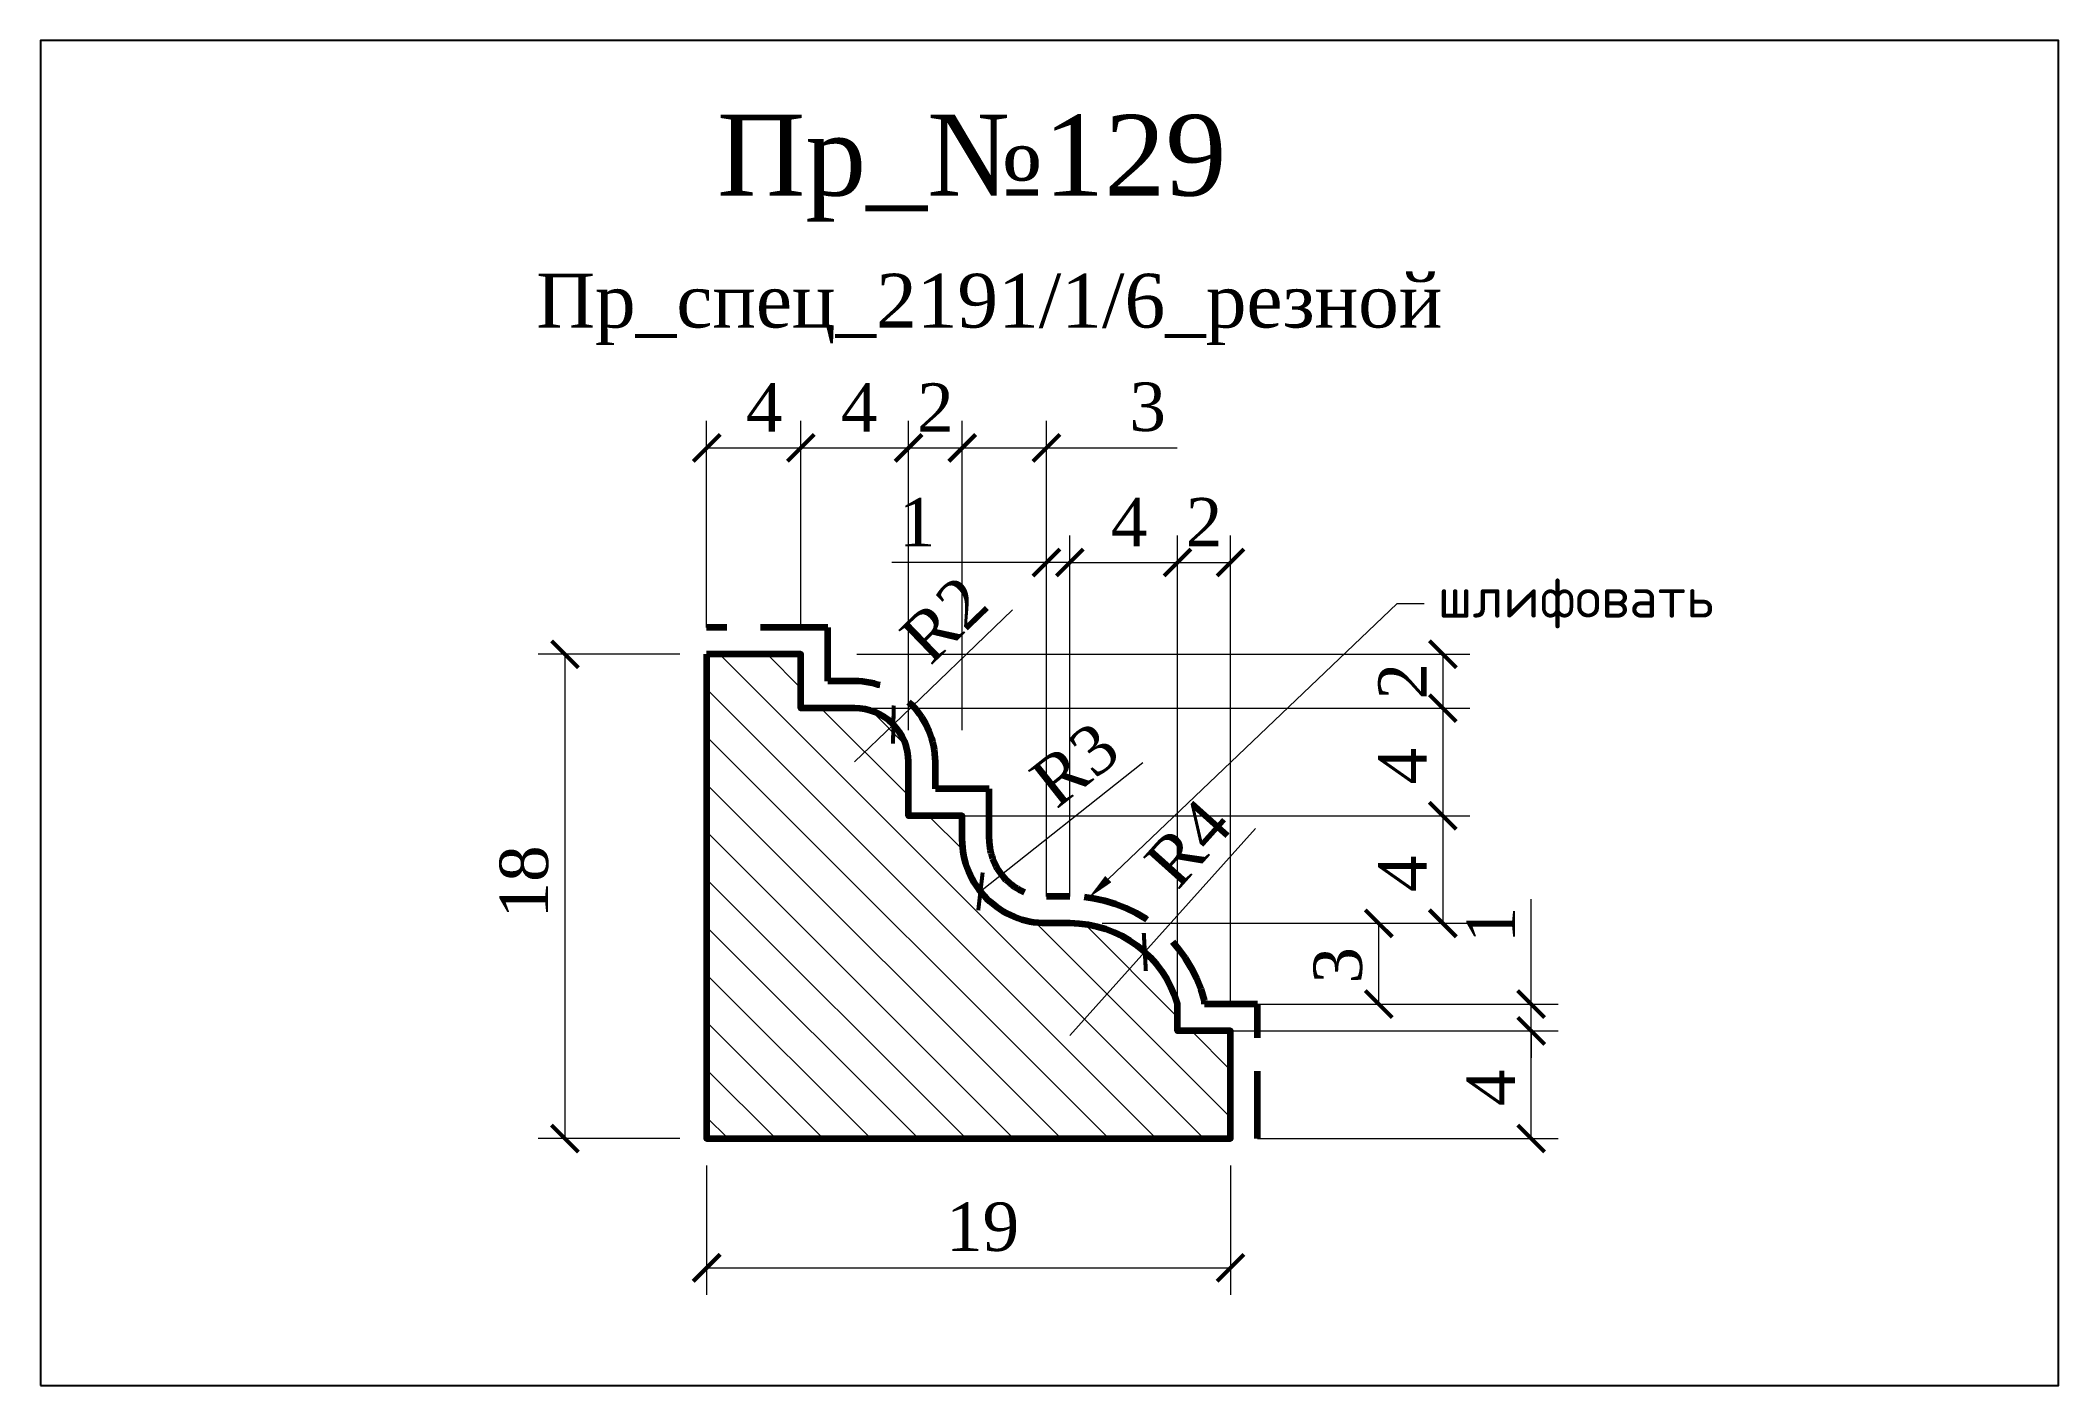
# Model space of a CAD drawing. Header units: millimetres. Extents: x 303520.6 to 303595.6, y -91024.3 to -90974.3.
import ezdxf
from ezdxf import colors
from ezdxf.entities.mleader import LeaderData, LeaderLine
from ezdxf.math import Vec2, Vec3

# ---------------------------------------------------------------- set-up
doc = ezdxf.new("R2010")
doc.units = ezdxf.units.MM
doc.header["$MEASUREMENT"] = 0
doc.linetypes.add('HIDDEN', pattern=[0.375, 0.25, -0.125])
doc.layers.add('Outside panel', color=7, linetype='Continuous', lineweight=18, true_color=0x7f5e57)
doc.layers.add('линия 50', color=1, linetype='Continuous', lineweight=211)
doc.layers.add('служебный слой РАЗМЕРЫ', color=7, linetype='Continuous', lineweight=9)
doc.layers.add('размеры в модели', color=7, linetype='Continuous')
doc.styles.add('ELECT', font='times.ttf')
doc.styles.get("Standard").update_dxf_attribs({"font": 'times.ttf'})
doc.styles.add('ЕСКД профили текст', font='isocpeur.ttf')
doc.dimstyles.new('M_1', dxfattribs={"dimtxt": 1.8, "dimasz": 1, "dimexe": 1, "dimexo": 1, "dimgap": 0.6, "dimtad": 1, "dimdec": 0, "dimdsep": 46, "dimtxsty": 'Standard', "dimblk": 'ARCHTICK', "dimcen": -5, "dimclrd": 7, "dimclre": 7, "dimclrt": 7, "dimadec": 0, "dimazin": 0, "dimtfac": 1, "dimtdec": 0, "dimtmove": 0, "dimatfit": 3, "dimfxl": 1, "dimtolj": 1, "dimtzin": 0, "dimlwd": 5, "dimlwe": 5, "dimarcsym": 0})

# ---------------------------------------------------------------- blocks, each defined once
blk = doc.blocks.new('_ArchTick')
at = {"color": 0, "linetype": 'ByBlock', "const_width": 0.15}
blk.add_lwpolyline([(-0.5, -0.5), (0.5, 0.5)], dxfattribs=at)
blk = doc.blocks.new('*D19')
at = {"layer": 'Defpoints', "color": 0, "ltscale": 1000, "transparency": 16777216}
for p in [(303561.664, -91008.217), (303558.881, -91011.319)]:
    blk.add_point(p, dxfattribs=at)
at = {"layer": 'размеры в модели', "color": 7, "lineweight": 5, "ltscale": 1000, "transparency": 16777216}
for p in [(303565.78, -91003.629), (303558.881, -91011.319)]:
    blk.add_line(p, (303561.664, -91008.217), dxfattribs=at)
at = {"layer": 'размеры в модели', "color": 7, "lineweight": 5, "ltscale": 1000, "transparency": 16777216, "rotation": 228.1029688203664}
blk.add_blockref('_ArchTick', (303561.664, -91008.217), dxfattribs=at)
at = {"layer": 'размеры в модели', "color": 7, "ltscale": 1000, "transparency": 16777216, "insert": (303563.273, -91004.177), "char_height": 1.8, "attachment_point": 5, "rotation": 48.10297}
blk.add_mtext('\\A1;R4', dxfattribs=at)
blk = doc.blocks.new('*D18')
at = {"layer": 'Defpoints', "color": 0, "ltscale": 1000, "transparency": 16777216}
for p in [(303558.006, -91004.027), (303555.556, -91005.966)]:
    blk.add_point(p, dxfattribs=at)
at = {"layer": 'размеры в модели', "color": 7, "lineweight": 5, "ltscale": 1000, "transparency": 16777216}
blk.add_line((303561.591, -91001.19), (303555.556, -91005.966), dxfattribs=at)
at = {"layer": 'размеры в модели', "color": 7, "lineweight": 5, "ltscale": 1000, "transparency": 16777216, "rotation": 218.3555016158478}
blk.add_blockref('_ArchTick', (303555.556, -91005.966), dxfattribs=at)
at = {"layer": 'размеры в модели', "color": 7, "ltscale": 1000, "transparency": 16777216, "insert": (303559.069, -91001.254), "char_height": 1.8, "attachment_point": 5, "rotation": 38.3555}
blk.add_mtext('\\A1;R3', dxfattribs=at)
blk = doc.blocks.new('*D17')
at = {"layer": 'Defpoints', "color": 0, "ltscale": 1000, "transparency": 16777216}
for p in [(303552.32, -90999.763), (303550.881, -91001.152)]:
    blk.add_point(p, dxfattribs=at)
at = {"layer": 'размеры в модели', "color": 7, "lineweight": 5, "ltscale": 1000, "transparency": 16777216}
for p in [(303556.743, -90995.495), (303550.881, -91001.152)]:
    blk.add_line(p, (303552.32, -90999.763), dxfattribs=at)
at = {"layer": 'размеры в модели', "color": 7, "lineweight": 5, "ltscale": 1000, "transparency": 16777216, "rotation": 223.9846759508884}
blk.add_blockref('_ArchTick', (303552.32, -90999.763), dxfattribs=at)
at = {"layer": 'размеры в модели', "color": 7, "ltscale": 1000, "transparency": 16777216, "insert": (303554.209, -90995.855), "char_height": 1.8, "attachment_point": 5, "rotation": 43.98468}
blk.add_mtext('\\A1;R2', dxfattribs=at)
blk = doc.blocks.new('*D16')
at = {"layer": 'Defpoints', "color": 0, "ltscale": 1000, "transparency": 16777216}
for p in [(303564.846, -91011.152), (303576.021, -91011.152), (303564.846, -91015.152)]:
    blk.add_point(p, dxfattribs=at)
at = {"layer": 'размеры в модели', "color": 7, "lineweight": 5, "ltscale": 1000, "transparency": 16777216}
for p, q in [((303565.846, -91011.152), (303577.021, -91011.152)), ((303576.021, -91015.152), (303576.021, -91011.152)), ((303565.846, -91015.152), (303577.021, -91015.152))]:
    blk.add_line(p, q, dxfattribs=at)
for p, rotation in [((303576.021, -91011.152), 90), ((303576.021, -91015.152), 270)]:
    blk.add_blockref('_ArchTick', p, dxfattribs=dict(at, rotation=rotation))
at = {"layer": 'размеры в модели', "color": 7, "ltscale": 1000, "transparency": 16777216, "insert": (303574.521, -91013.266), "char_height": 1.8, "attachment_point": 5, "rotation": 90}
blk.add_mtext('\\A1;4', dxfattribs=at)
blk = doc.blocks.new('*D15')
at = {"layer": 'Defpoints', "color": 0, "ltscale": 1000, "transparency": 16777216}
for p in [(303562.881, -91010.152), (303576.021, -91010.152), (303562.881, -91011.152)]:
    blk.add_point(p, dxfattribs=at)
at = {"layer": 'размеры в модели', "color": 7, "lineweight": 5, "ltscale": 1000, "transparency": 16777216}
for p, q in [((303576.021, -91010.152), (303576.021, -91006.259)), ((303563.881, -91010.152), (303577.021, -91010.152)), ((303576.021, -91011.152), (303576.021, -91010.152)), ((303563.881, -91011.152), (303577.021, -91011.152)), ((303576.021, -91011.152), (303576.021, -91012.152))]:
    blk.add_line(p, q, dxfattribs=at)
for p, rotation in [((303576.021, -91010.152), 270), ((303576.021, -91011.152), 90)]:
    blk.add_blockref('_ArchTick', p, dxfattribs=dict(at, rotation=rotation))
at = {"layer": 'размеры в модели', "color": 7, "ltscale": 1000, "transparency": 16777216, "insert": (303574.521, -91007.206), "char_height": 1.8, "attachment_point": 5, "rotation": 90}
blk.add_mtext('\\A1;1', dxfattribs=at)
blk = doc.blocks.new('*D14')
at = {"layer": 'Defpoints', "color": 0, "ltscale": 1000, "transparency": 16777216}
for p in [(303559.957, -91007.152), (303570.359, -91007.152), (303563.957, -91010.152)]:
    blk.add_point(p, dxfattribs=at)
at = {"layer": 'размеры в модели', "color": 7, "lineweight": 5, "ltscale": 1000, "transparency": 16777216}
for p, q in [((303560.957, -91007.152), (303571.359, -91007.152)), ((303570.359, -91010.152), (303570.359, -91007.152)), ((303564.957, -91010.152), (303571.359, -91010.152))]:
    blk.add_line(p, q, dxfattribs=at)
for p, rotation in [((303570.359, -91007.152), 90), ((303570.359, -91010.152), 270)]:
    blk.add_blockref('_ArchTick', p, dxfattribs=dict(at, rotation=rotation))
at = {"layer": 'размеры в модели', "color": 7, "ltscale": 1000, "transparency": 16777216, "insert": (303568.844, -91008.713), "char_height": 1.8, "attachment_point": 5, "rotation": 90}
blk.add_mtext('\\A1;3', dxfattribs=at)
blk = doc.blocks.new('*D13')
at = {"layer": 'Defpoints', "color": 0, "ltscale": 1000, "transparency": 16777216}
for p in [(303555.957, -91003.152), (303559.082, -91007.152), (303572.738, -91007.152)]:
    blk.add_point(p, dxfattribs=at)
at = {"layer": 'размеры в модели', "color": 7, "lineweight": 5, "ltscale": 1000, "transparency": 16777216}
for p, q in [((303556.957, -91003.152), (303573.738, -91003.152)), ((303572.738, -91003.152), (303572.738, -91007.152)), ((303560.082, -91007.152), (303573.738, -91007.152))]:
    blk.add_line(p, q, dxfattribs=at)
for p, rotation in [((303572.738, -91003.152), 90), ((303572.738, -91007.152), 270)]:
    blk.add_blockref('_ArchTick', p, dxfattribs=dict(at, rotation=rotation))
at = {"layer": 'размеры в модели', "color": 7, "ltscale": 1000, "transparency": 16777216, "insert": (303571.238, -91005.306), "char_height": 1.8, "attachment_point": 5, "rotation": 90}
blk.add_mtext('\\A1;4', dxfattribs=at)
blk = doc.blocks.new('*D12')
at = {"layer": 'Defpoints', "color": 0, "ltscale": 1000, "transparency": 16777216}
for p in [(303549.957, -90999.152), (303553.963, -91003.152), (303572.738, -91003.152)]:
    blk.add_point(p, dxfattribs=at)
at = {"layer": 'размеры в модели', "color": 7, "lineweight": 5, "ltscale": 1000, "transparency": 16777216}
for p, q in [((303550.957, -90999.152), (303573.738, -90999.152)), ((303572.738, -90999.152), (303572.738, -91003.152)), ((303554.963, -91003.152), (303573.738, -91003.152))]:
    blk.add_line(p, q, dxfattribs=at)
for p, rotation in [((303572.738, -90999.152), 90), ((303572.738, -91003.152), 270)]:
    blk.add_blockref('_ArchTick', p, dxfattribs=dict(at, rotation=rotation))
at = {"layer": 'размеры в модели', "color": 7, "ltscale": 1000, "transparency": 16777216, "insert": (303571.238, -91001.311), "char_height": 1.8, "attachment_point": 5, "rotation": 90}
blk.add_mtext('\\A1;4', dxfattribs=at)
blk = doc.blocks.new('*D11')
at = {"layer": 'Defpoints', "color": 0, "ltscale": 1000, "transparency": 16777216}
for p in [(303549.957, -90997.152), (303549.957, -90999.152), (303572.738, -90999.152)]:
    blk.add_point(p, dxfattribs=at)
at = {"layer": 'размеры в модели', "color": 7, "lineweight": 5, "ltscale": 1000, "transparency": 16777216}
for p, q in [((303550.957, -90997.152), (303573.738, -90997.152)), ((303572.738, -90997.152), (303572.738, -90999.152)), ((303550.957, -90999.152), (303573.738, -90999.152))]:
    blk.add_line(p, q, dxfattribs=at)
for p, rotation in [((303572.738, -90997.152), 90), ((303572.738, -90999.152), 270)]:
    blk.add_blockref('_ArchTick', p, dxfattribs=dict(at, rotation=rotation))
at = {"layer": 'размеры в модели', "color": 7, "ltscale": 1000, "transparency": 16777216, "insert": (303571.238, -90998.152), "char_height": 1.8, "attachment_point": 5, "rotation": 90}
blk.add_mtext('\\A1;2', dxfattribs=at)
blk = doc.blocks.new('*D10')
at = {"layer": 'Defpoints', "color": 0, "ltscale": 1000, "transparency": 16777216}
for p in [(303564.846, -90993.742), (303562.881, -91011.152), (303564.846, -91011.152)]:
    blk.add_point(p, dxfattribs=at)
at = {"layer": 'размеры в модели', "color": 7, "lineweight": 5, "ltscale": 1000, "transparency": 16777216}
for p, q in [((303562.881, -91010.152), (303562.881, -90992.742)), ((303564.846, -91010.152), (303564.846, -90992.742)), ((303562.881, -90993.742), (303564.846, -90993.742))]:
    blk.add_line(p, q, dxfattribs=at)
at = {"layer": 'размеры в модели', "color": 7, "lineweight": 5, "ltscale": 1000, "transparency": 16777216, "rotation": 180}
blk.add_blockref('_ArchTick', (303562.881, -90993.742), dxfattribs=at)
at = {"layer": 'размеры в модели', "color": 7, "lineweight": 5, "ltscale": 1000, "transparency": 16777216}
blk.add_blockref('_ArchTick', (303564.846, -90993.742), dxfattribs=at)
at = {"layer": 'размеры в модели', "color": 7, "ltscale": 1000, "transparency": 16777216, "insert": (303563.864, -90992.242), "char_height": 1.8, "attachment_point": 5}
blk.add_mtext('\\A1;2', dxfattribs=at)
blk = doc.blocks.new('*D9')
at = {"layer": 'Defpoints', "color": 0, "ltscale": 1000, "transparency": 16777216}
for p in [(303562.881, -90993.742), (303558.881, -91007.152), (303562.881, -91010.152)]:
    blk.add_point(p, dxfattribs=at)
at = {"layer": 'размеры в модели', "color": 7, "lineweight": 5, "ltscale": 1000, "transparency": 16777216}
for p, q in [((303558.881, -91006.152), (303558.881, -90992.742)), ((303562.881, -91009.152), (303562.881, -90992.742)), ((303558.881, -90993.742), (303562.881, -90993.742))]:
    blk.add_line(p, q, dxfattribs=at)
at = {"layer": 'размеры в модели', "color": 7, "lineweight": 5, "ltscale": 1000, "transparency": 16777216, "rotation": 180}
blk.add_blockref('_ArchTick', (303558.881, -90993.742), dxfattribs=at)
at = {"layer": 'размеры в модели', "color": 7, "lineweight": 5, "ltscale": 1000, "transparency": 16777216}
blk.add_blockref('_ArchTick', (303562.881, -90993.742), dxfattribs=at)
at = {"layer": 'размеры в модели', "color": 7, "ltscale": 1000, "transparency": 16777216, "insert": (303561.078, -90992.242), "char_height": 1.8, "attachment_point": 5}
blk.add_mtext('\\A1;4', dxfattribs=at)
blk = doc.blocks.new('*D8')
at = {"layer": 'Defpoints', "color": 0, "ltscale": 1000, "transparency": 16777216}
for p in [(303558.881, -90993.742), (303558.006, -91007.152), (303558.881, -91007.152)]:
    blk.add_point(p, dxfattribs=at)
at = {"layer": 'размеры в модели', "color": 7, "lineweight": 5, "ltscale": 1000, "transparency": 16777216}
for p, q in [((303558.006, -91006.152), (303558.006, -90992.742)), ((303558.881, -91006.152), (303558.881, -90992.742)), ((303558.006, -90993.742), (303552.259, -90993.742)), ((303558.881, -90993.742), (303558.006, -90993.742)), ((303558.881, -90993.742), (303559.881, -90993.742))]:
    blk.add_line(p, q, dxfattribs=at)
blk.add_blockref('_ArchTick', (303558.006, -90993.742), dxfattribs=at)
at = {"layer": 'размеры в модели', "color": 7, "lineweight": 5, "ltscale": 1000, "transparency": 16777216, "rotation": 180}
blk.add_blockref('_ArchTick', (303558.881, -90993.742), dxfattribs=at)
at = {"layer": 'размеры в модели', "color": 7, "ltscale": 1000, "transparency": 16777216, "insert": (303553.205, -90992.242), "char_height": 1.8, "attachment_point": 5}
blk.add_mtext('\\A1;1', dxfattribs=at)
blk = doc.blocks.new('*D7')
at = {"layer": 'Defpoints', "color": 0, "ltscale": 1000, "transparency": 16777216}
for p in [(303558.006, -90989.481), (303554.881, -91000.977), (303558.006, -91004.977)]:
    blk.add_point(p, dxfattribs=at)
at = {"layer": 'размеры в модели', "color": 7, "lineweight": 5, "ltscale": 1000, "transparency": 16777216}
for p, q in [((303554.881, -90999.977), (303554.881, -90988.481)), ((303558.006, -91003.977), (303558.006, -90988.481)), ((303554.881, -90989.481), (303558.006, -90989.481)), ((303558.006, -90989.481), (303562.868, -90989.481))]:
    blk.add_line(p, q, dxfattribs=at)
at = {"layer": 'размеры в модели', "color": 7, "lineweight": 5, "ltscale": 1000, "transparency": 16777216, "rotation": 180}
blk.add_blockref('_ArchTick', (303554.881, -90989.481), dxfattribs=at)
at = {"layer": 'размеры в модели', "color": 7, "lineweight": 5, "ltscale": 1000, "transparency": 16777216}
blk.add_blockref('_ArchTick', (303558.006, -90989.481), dxfattribs=at)
at = {"layer": 'размеры в модели', "color": 7, "ltscale": 1000, "transparency": 16777216, "insert": (303561.768, -90987.965), "char_height": 1.8, "attachment_point": 5}
blk.add_mtext('\\A1;3', dxfattribs=at)
blk = doc.blocks.new('*D6')
at = {"layer": 'Defpoints', "color": 0, "ltscale": 1000, "transparency": 16777216}
for p in [(303554.881, -90989.481), (303552.887, -91000.977), (303554.881, -91000.977)]:
    blk.add_point(p, dxfattribs=at)
at = {"layer": 'размеры в модели', "color": 7, "lineweight": 5, "ltscale": 1000, "transparency": 16777216}
for p, q in [((303552.887, -90999.977), (303552.887, -90988.481)), ((303554.881, -90999.977), (303554.881, -90988.481)), ((303552.887, -90989.481), (303554.881, -90989.481))]:
    blk.add_line(p, q, dxfattribs=at)
at = {"layer": 'размеры в модели', "color": 7, "lineweight": 5, "ltscale": 1000, "transparency": 16777216, "rotation": 180}
blk.add_blockref('_ArchTick', (303552.887, -90989.481), dxfattribs=at)
at = {"layer": 'размеры в модели', "color": 7, "lineweight": 5, "ltscale": 1000, "transparency": 16777216}
blk.add_blockref('_ArchTick', (303554.881, -90989.481), dxfattribs=at)
at = {"layer": 'размеры в модели', "color": 7, "ltscale": 1000, "transparency": 16777216, "insert": (303553.884, -90987.981), "char_height": 1.8, "attachment_point": 5}
blk.add_mtext('\\A1;2', dxfattribs=at)
blk = doc.blocks.new('*D5')
at = {"layer": 'Defpoints', "color": 0, "ltscale": 1000, "transparency": 16777216}
for p in [(303552.881, -90989.481), (303548.881, -90997.152), (303552.881, -91000.977)]:
    blk.add_point(p, dxfattribs=at)
at = {"layer": 'размеры в модели', "color": 7, "lineweight": 5, "ltscale": 1000, "transparency": 16777216}
for p, q in [((303548.881, -90996.152), (303548.881, -90988.481)), ((303552.881, -90999.977), (303552.881, -90988.481)), ((303548.881, -90989.481), (303552.881, -90989.481))]:
    blk.add_line(p, q, dxfattribs=at)
at = {"layer": 'размеры в модели', "color": 7, "lineweight": 5, "ltscale": 1000, "transparency": 16777216, "rotation": 180}
blk.add_blockref('_ArchTick', (303548.881, -90989.481), dxfattribs=at)
at = {"layer": 'размеры в модели', "color": 7, "lineweight": 5, "ltscale": 1000, "transparency": 16777216}
blk.add_blockref('_ArchTick', (303552.881, -90989.481), dxfattribs=at)
at = {"layer": 'размеры в модели', "color": 7, "ltscale": 1000, "transparency": 16777216, "insert": (303551.049, -90987.981), "char_height": 1.8, "attachment_point": 5}
blk.add_mtext('\\A1;4', dxfattribs=at)
blk = doc.blocks.new('*D4')
at = {"layer": 'Defpoints', "color": 0, "ltscale": 1000, "transparency": 16777216}
for p in [(303548.881, -90989.481), (303545.381, -90997.152), (303548.881, -90997.152)]:
    blk.add_point(p, dxfattribs=at)
at = {"layer": 'размеры в модели', "color": 7, "lineweight": 5, "ltscale": 1000, "transparency": 16777216}
for p, q in [((303545.381, -90996.152), (303545.381, -90988.481)), ((303548.881, -90996.152), (303548.881, -90988.481)), ((303545.381, -90989.481), (303548.881, -90989.481))]:
    blk.add_line(p, q, dxfattribs=at)
at = {"layer": 'размеры в модели', "color": 7, "lineweight": 5, "ltscale": 1000, "transparency": 16777216, "rotation": 180}
blk.add_blockref('_ArchTick', (303545.381, -90989.481), dxfattribs=at)
at = {"layer": 'размеры в модели', "color": 7, "lineweight": 5, "ltscale": 1000, "transparency": 16777216}
blk.add_blockref('_ArchTick', (303548.881, -90989.481), dxfattribs=at)
at = {"layer": 'размеры в модели', "color": 7, "ltscale": 1000, "transparency": 16777216, "insert": (303547.522, -90987.981), "char_height": 1.8, "attachment_point": 5}
blk.add_mtext('\\A1;4', dxfattribs=at)
blk = doc.blocks.new('*D2')
at = {"layer": 'Defpoints', "color": 0, "ltscale": 1000, "transparency": 16777216}
for p in [(303545.381, -91015.152), (303564.846, -91015.152), (303564.846, -91019.957)]:
    blk.add_point(p, dxfattribs=at)
at = {"layer": 'размеры в модели', "color": 7, "lineweight": 5, "ltscale": 1000, "transparency": 16777216}
for p, q in [((303545.381, -91016.152), (303545.381, -91020.957)), ((303564.846, -91016.152), (303564.846, -91020.957)), ((303545.381, -91019.957), (303564.846, -91019.957))]:
    blk.add_line(p, q, dxfattribs=at)
at = {"layer": 'размеры в модели', "color": 7, "lineweight": 5, "ltscale": 1000, "transparency": 16777216, "rotation": 180}
blk.add_blockref('_ArchTick', (303545.381, -91019.957), dxfattribs=at)
at = {"layer": 'размеры в модели', "color": 7, "lineweight": 5, "ltscale": 1000, "transparency": 16777216}
blk.add_blockref('_ArchTick', (303564.846, -91019.957), dxfattribs=at)
at = {"layer": 'размеры в модели', "color": 7, "ltscale": 1000, "transparency": 16777216, "insert": (303555.635, -91018.439), "char_height": 1.8, "attachment_point": 5}
blk.add_mtext('\\A1;19', dxfattribs=at)
blk = doc.blocks.new('*D3')
at = {"layer": 'Defpoints', "color": 0, "ltscale": 1000, "transparency": 16777216}
for p in [(303545.381, -90997.152), (303540.117, -91015.152), (303545.381, -91015.152)]:
    blk.add_point(p, dxfattribs=at)
at = {"layer": 'размеры в модели', "color": 7, "lineweight": 5, "ltscale": 1000, "transparency": 16777216}
for p, q in [((303544.381, -90997.152), (303539.117, -90997.152)), ((303540.117, -90997.152), (303540.117, -91015.152)), ((303544.381, -91015.152), (303539.117, -91015.152))]:
    blk.add_line(p, q, dxfattribs=at)
for p, rotation in [((303540.117, -90997.152), 90), ((303540.117, -91015.152), 270)]:
    blk.add_blockref('_ArchTick', p, dxfattribs=dict(at, rotation=rotation))
at = {"layer": 'размеры в модели', "color": 7, "ltscale": 1000, "transparency": 16777216, "insert": (303538.601, -91005.613), "char_height": 1.8, "attachment_point": 5, "rotation": 90}
blk.add_mtext('\\A1;18', dxfattribs=at)

msp = doc.modelspace()

# ---------------------------------------------------------------- hatches: boundary and pattern name
at = {"layer": 'Outside panel', "ltscale": 1000}
h = msp.add_hatch(dxfattribs=at)
h.set_pattern_fill('ANSI31', color=256, scale=10, angle=90)
h.set_pattern_definition([(135, (-6837.1446, -402.383), (-0.8838834765, -0.8838834765), [])])
h.paths.add_polyline_path([(303552.881, -91001.152, 0.414214), (303550.881, -90999.152), (303548.881, -90999.152), (303548.881, -90997.152), (303545.381, -90997.152), (303545.381, -91010.152), (303545.381, -91015.152), (303564.846, -91015.152), (303564.846, -91011.152), (303562.881, -91011.152), (303562.881, -91010.152, 0.333333), (303558.881, -91007.152), (303558.006, -91007.152, -0.414214), (303554.881, -91004.027), (303554.881, -91003.152), (303552.881, -91003.152)])

# ---------------------------------------------------------------- linework, layer by layer
at = {"color": 6, "ltscale": 1000}
msp.add_lwpolyline([(303520.622, -91024.335), (303595.622, -91024.335), (303595.622, -90974.335), (303520.622, -90974.335)], close=True, dxfattribs=at)
at = {"layer": 'линия 50', "color": 1, "linetype": 'HIDDEN', "ltscale": 10, "true_color": 0xff0909}
msp.add_lwpolyline([(303565.846, -91015.152), (303565.846, -91010.152), (303563.881, -91010.152), (303563.881, -91010.017, 0.341438), (303558.881, -91006.152), (303558.006, -91006.152, -0.414214), (303555.881, -91004.027), (303555.881, -91002.152), (303553.881, -91002.152), (303553.881, -91001.152, 0.414214), (303550.881, -90998.152), (303549.881, -90998.152), (303549.881, -90996.152), (303545.381, -90996.152)], format="xyb", dxfattribs=at)
at = {"layer": 'линия 50', "color": 7}
msp.add_lwpolyline([(303545.381, -90997.152), (303545.381, -91010.152), (303545.381, -91010.152), (303545.381, -91015.152), (303564.846, -91015.152), (303564.846, -91011.152), (303562.881, -91011.152), (303562.881, -91010.152, 0.333333), (303558.881, -91007.152), (303558.006, -91007.152, -0.414214), (303554.881, -91004.027), (303554.881, -91003.152), (303552.881, -91003.152), (303552.881, -91001.152, 0.414214), (303550.881, -90999.152), (303548.881, -90999.152), (303548.881, -90997.152)], format="xyb", close=True, dxfattribs=at)

# ---------------------------------------------------------------- texts
at = {"color": 5, "ltscale": 1000, "style": 'ELECT'}
msp.add_text('Пр_№129', height=3, dxfattribs=at).set_placement((303545.772, -90980.102))
at = {"color": 7, "ltscale": 1000, "style": 'ELECT'}
msp.add_text('Пр_спец_2191/1/6_резной', height=2, dxfattribs=at).set_placement((303539.052, -90985.008))

# ---------------------------------------------------------------- dimensions: what is measured, and where the dimension line sits
at = {"layer": 'размеры в модели', "color": 0, "ltscale": 1000}
for base, p1, p2, picture, middle in [((303548.8813421, -90989.4806734), (303545.381342, -90997.1520334), (303548.8813421, -90997.1520334), '*D4', (303547.5223877, -90989.4806734)), ((303552.881, -90989.481), (303548.881, -90997.152), (303552.881, -91000.977), '*D5', (303551.049, -90989.481)), ((303554.881, -90989.481), (303552.887, -91000.977), (303554.881, -91000.977), '*D6', (303553.884, -90989.481)), ((303558.006, -90989.481), (303554.881, -91000.977), (303558.006, -91004.977), '*D7', (303561.768, -90989.481)), ((303558.881, -90993.742), (303558.006, -91007.152), (303558.881, -91007.152), '*D8', (303553.205, -90993.742)), ((303562.881, -90993.742), (303558.881, -91007.152), (303562.881, -91010.152), '*D9', (303561.078, -90993.742)), ((303564.846, -90993.742), (303562.881, -91011.152), (303564.846, -91011.152), '*D10', (303563.864, -90993.742)), ((303564.846, -91019.957), (303545.381, -91015.152), (303564.846, -91015.152), '*D2', (303555.635, -91019.957))]:
    dim = msp.add_linear_dim(base=base, p1=p1, p2=p2, dimstyle='M_1', override={"dimtxt": 1.8}, dxfattribs=at)
    dim.commit()
    dim.dimension.update_dxf_attribs({"geometry": picture, "text_midpoint": middle, "dimtype": 128})
for center, mpoint, picture, middle in [((303550.881, -91001.152), (303552.32, -90999.763), '*D17', (303554.209, -90995.855)), ((303558.881, -91011.319), (303561.664, -91008.217), '*D19', (303563.273, -91004.177))]:
    dim = msp.add_radius_dim(center=center, mpoint=mpoint, dimstyle='M_1', override={"dimtxt": 1.8}, dxfattribs=at)
    dim.commit()
    dim.dimension.update_dxf_attribs({"geometry": picture, "text_midpoint": middle})
for base, p1, p2, picture, middle in [((303540.117, -91015.152), (303545.381, -90997.152), (303545.381, -91015.152), '*D3', (303540.117, -91005.613)), ((303572.738, -90999.152), (303549.957, -90997.152), (303549.957, -90999.152), '*D11', (303572.738, -90998.152)), ((303572.738, -91003.152), (303549.957, -90999.152), (303553.963, -91003.152), '*D12', (303572.738, -91001.311)), ((303572.738, -91007.152), (303555.957, -91003.152), (303559.082, -91007.152), '*D13', (303572.738, -91005.306)), ((303576.021, -91010.152), (303562.881, -91011.152), (303562.881, -91010.152), '*D15', (303576.021, -91007.206)), ((303570.359, -91007.152), (303563.957, -91010.152), (303559.957, -91007.152), '*D14', (303570.359, -91008.713)), ((303576.021, -91011.152), (303564.846, -91015.152), (303564.846, -91011.152), '*D16', (303576.021, -91013.266))]:
    dim = msp.add_linear_dim(base=base, p1=p1, p2=p2, angle=90, dimstyle='M_1', override={"dimtxt": 1.8}, dxfattribs=at)
    dim.commit()
    dim.dimension.update_dxf_attribs({"geometry": picture, "text_midpoint": middle, "dimtype": 128})
dim = msp.add_radius_dim(center=(303558.006, -91004.027), mpoint=(303555.556, -91005.966), dimstyle='M_1', override={"dimtxt": 1.8}, dxfattribs=at)
dim.commit()
dim.dimension.update_dxf_attribs({"geometry": '*D18', "text_midpoint": (303560.009, -91002.442), "dimtype": 132})

# ---------------------------------------------------------------- leaders
at = {"layer": 'служебный слой РАЗМЕРЫ'}
ml = msp.add_multileader_mtext('Standard', dxfattribs=at)
ml.set_content('\\A1;шлифовать', color=256, style='ЕСКД профили текст')
ml.set_leader_properties(color=256, linetype='ByLayer', lineweight=-1)
ml.build(insert=Vec2(0, 0))
ml.multileader.update_dxf_attribs({"dogleg_length": 1, "arrow_head_size": 1})
ctx = ml.context
ctx.base_point, ctx.char_height, ctx.arrow_head_size, ctx.landing_gap_size, ctx.plane_origin = Vec3(303572.046, -90995.264), 1.5, 1, 0.5, Vec3(303585.521, -90969.095)
notes = []
notes.append((ctx, [(1, (1, 1, 0), (303571.046, -90995.264), (1, 0), 1, [(0, [(303559.582, -91006.2)], 0, [])])]))
ctx.mtext.insert, ctx.mtext.flow_direction = Vec3(303572.546, -90994.289), 5
for ctx, leaders in notes:
    for number, flags, end, landing, length, lines in leaders:
        leader = LeaderData()
        leader.index, (leader.has_last_leader_line, leader.has_dogleg_vector, leader.attachment_direction) = number, flags
        leader.last_leader_point, leader.dogleg_vector, leader.dogleg_length = Vec3(end), Vec3(landing), length
        for number, points, colour, breaks in lines:
            line = LeaderLine()
            line.index, line.vertices, line.color, line.breaks = number, Vec3.list(points), colors.encode_raw_color(colour), breaks
            leader.lines.append(line)
        ctx.leaders.append(leader)

doc.saveas('drawing.dxf')
